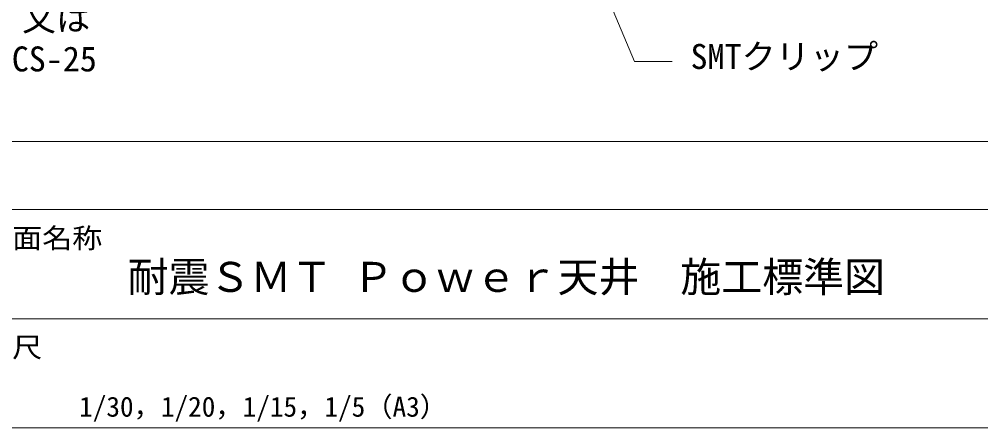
# Model space of a CAD drawing. Units: millimetres on the paper, enlarged 20 times, with parts at other scales. Extents: x -7779 to 7778, y -5419 to 5375.
# Drawn here: x 5643 to 7052, y -5373 to -4774 of the extents above; entities that cross this region are included whole.
import ezdxf
from ezdxf.enums import TextEntityAlignment as Align

# ---------------------------------------------------------------- set-up
doc = ezdxf.new("R2010")
doc.units = ezdxf.units.MM
doc.header["$LTSCALE"] = 20
doc.linetypes.add('DASHED1', pattern=[1.8, 1.2, -0.6])
for name, color, linetype, lineweight in [('5-6_文字', 7, 'DASHED1', 18), ('F-1_中線', 7, 'Continuous', 18), ('F-3_太線２', 4, 'Continuous', 18), ('F-6_文字', 7, 'Continuous', 18)]:
    doc.layers.add(name, color=color, linetype=linetype, lineweight=lineweight)
doc.styles.add('ＭＳ ゴシック', font='')
doc.styles.get('ＭＳ ゴシック').set_extended_font_data('MS Gothic')

msp = doc.modelspace()

# ---------------------------------------------------------------- linework, layer by layer
at = {"layer": '5-6_文字', "linetype": 'Continuous'}
for p, q in [((6544.89, -4835.93), (6368.8, -4417.33)), ((6600.23, -4835.93), (6544.89, -4835.93))]:
    msp.add_line(p, q, dxfattribs=at)
at = {"layer": 'F-1_中線'}
msp.add_line((4371.66, -5213.01), (7777.51, -5213.01), dxfattribs=at)
at = {"layer": 'F-3_太線２', "color": 3}
msp.add_line((-7778.84, -5053.01), (7777.51, -5053.01), dxfattribs=at)
msp.add_lwpolyline([(-7778.84, 5375.01), (-7778.84, -5373.01), (7777.51, -5373.01)], dxfattribs=at)
at = {"layer": 'F-6_文字', "color": 3}
msp.add_lwpolyline([(4571.23, -2568.98), (4571.23, -4953.01), (7637.51, -4953.01)], dxfattribs=at)

# ---------------------------------------------------------------- texts
at = {"layer": '5-6_文字', "style": 'ＭＳ ゴシック'}
for s, p in [('又は', (5647.36, -4801.64)), ('CS-25', (5632.36, -4861.41)), ('SMTクリップ', (6627, -4857.82))]:
    msp.add_text(s, height=36.66, dxfattribs=at).set_placement(p, align=Align.BOTTOM_LEFT)
at = {"layer": 'F-6_文字', "color": 4, "style": 'ＭＳ ゴシック', "width": 1.1}
for s, p in [('図面名称', (5588.92, -5118.36)), ('縮尺', (5588.92, -5278.36))]:
    msp.add_text(s, height=29.33, dxfattribs=at).set_placement(p, align=Align.BOTTOM_LEFT)
at = {"layer": 'F-6_文字', "style": 'ＭＳ ゴシック'}
msp.add_text('耐震ＳＭＴ Ｐｏｗｅｒ天井\u3000施工標準図', height=43.99, dxfattribs=at).set_placement((5802.06, -5186.91), align=Align.BOTTOM_LEFT)
at = {"layer": 'F-6_文字', "color": 4, "style": 'ＭＳ ゴシック'}
msp.add_text('1/30，1/20，1/15，1/5（A3）', height=29.33, dxfattribs=at).set_placement((5731.07, -5365.55), align=Align.BOTTOM_LEFT)

doc.saveas('drawing.dxf')
